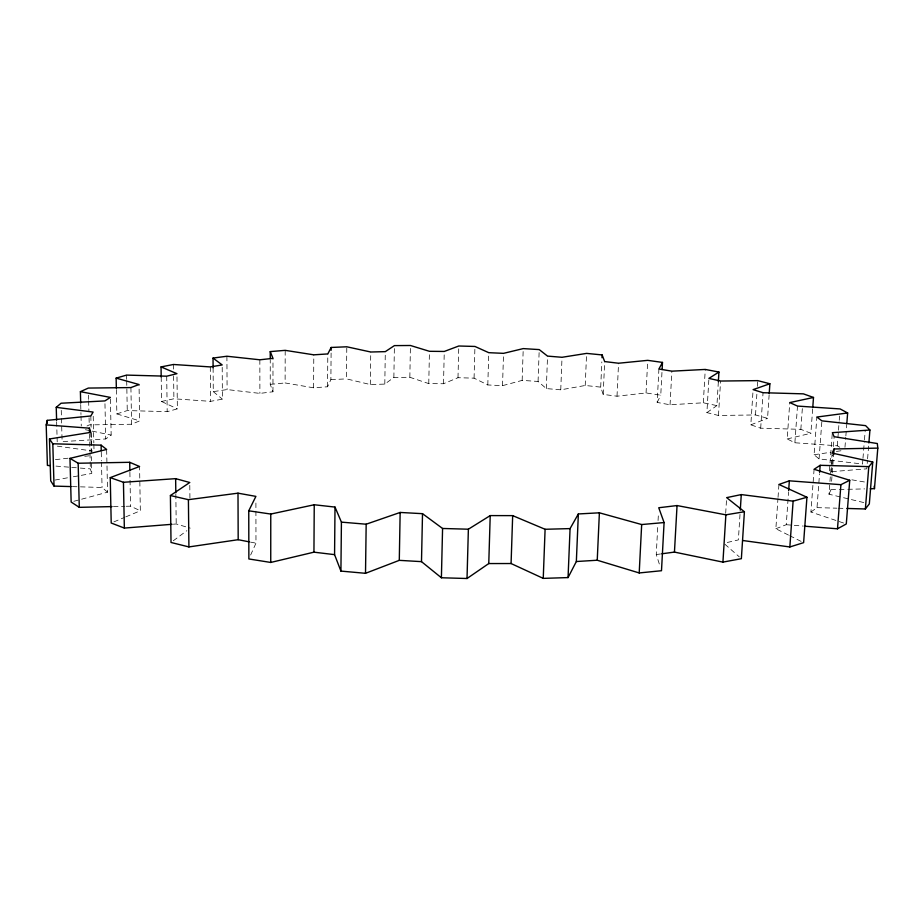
<?xml version="1.0" encoding="UTF-8"?>
<svg xmlns="http://www.w3.org/2000/svg" width="924" height="924" viewBox="0 0 924 924"><rect width="100%" height="100%" fill="white"/><g stroke="black" fill="none" stroke-linecap="round" stroke-linejoin="round"><path stroke-width="0.69" stroke-dasharray="4.62 3.46" d="M213.109 367.856L213.271 391.637L227.096 389.57L259.887 393.393L272.961 391.776L270.235 384.372L270.247 360.152M272.961 391.776L272.984 358.35M331.104 353.06L330.884 379.66L327.546 386.763L313.594 387.803L285.112 382.952L285.193 350.346M313.594 387.803L313.802 354.828M327.546 386.763L327.812 353.927M661.965 372.395L660.764 395.195L646.061 392.954L617.013 396.211L603.199 394.409L600.704 387.133L585.227 385.481L560.753 389.824L546.327 388.577L538.068 381.439L522.152 380.399L502.529 385.654L487.803 384.962L474.07 378.159L457.992 377.708L443.508 383.737L428.759 383.61L409.84 377.281L393.867 377.454L384.8 384.095L370.305 384.546L346.454 378.875L346.8 346.789M370.305 384.546L370.755 352.009M384.8 384.095L385.308 351.64M393.867 377.454L394.409 345.611M409.84 377.281L410.441 345.495M428.759 383.61L429.452 351.305M443.508 383.737L444.271 351.455M457.992 377.708L458.801 346.003M474.07 378.159L474.948 346.454M487.803 384.962L488.761 352.679M502.529 385.654L503.545 353.349M522.152 380.399L523.238 348.602M538.068 381.439L539.223 349.595M546.327 388.577L547.539 356.11M560.753 389.824L562.023 357.288M585.227 385.481L586.601 353.395M600.704 387.133L601.824 361.931M603.199 394.409L604.666 361.561M617.013 396.211L618.549 363.236M646.061 392.954L647.712 360.348M718.341 381.831L716.909 405.613L703.314 402.795L670.05 404.781L657.172 402.437L658.916 369.011M659.309 563.975L656.259 554.539L657.761 526.183M658.061 520.512L658.442 513.421M670.05 404.781L671.875 371.171M703.314 402.795L705.266 369.438M769.138 394.825L767.555 418.341L755.509 414.945L718.479 415.477L706.895 412.612L708.916 378.39M718.479 415.477L720.57 381.034M725.686 513.317L726.657 497.632M740.009 514.414L738.368 539.905L726.46 542.665M812.658 408.916L810.879 433.264L800.842 429.337L760.695 428.193L750.819 424.832L753.106 389.628M755.509 414.945L756.999 392.076M757.38 386.359L757.749 380.63M760.695 428.193L763.051 392.712M788.472 535.065L775.86 528.736L777.939 498.752M778.043 497.32L778.932 484.465M839.777 447.262L837.294 445.795L794.883 442.769L787.202 438.958L789.743 402.587M775.86 528.736L786.243 524.716L788.553 492.157M794.883 442.769L797.493 406.075M800.842 429.337L802.575 405.209M862.866 459.771L862.519 464.033L819.068 458.916L814.079 454.758L816.862 417.047M843.577 523.03L810.926 512.023L814.09 469.288M819.068 458.916L821.898 420.859M810.926 512.023L817.012 507.634L819.542 473.769M832.224 434.072L829.359 471.841L866.781 468.826L867.474 460.198M863.767 502.564L828.99 494.213L829.856 482.871M829.96 481.45L832.12 453.083M831.438 472.025L832.732 455.07M833.379 446.592L834.141 436.706M828.99 494.213L830.953 489.708L831.161 486.902M831.6 481.277L832.131 474.255M832.235 472.857L833.633 454.596M837.294 445.795L838.38 431.612M838.484 430.203L839.142 421.691M839.246 420.281L839.581 416.031M844.963 447.332L845.749 437.318M845.864 435.885L846.754 424.428M862.97 458.35L864.344 441.279M864.46 439.859L865.153 431.323M867.59 458.766L868.883 442.954M250.647 555.012L255.971 543.162L255.902 500.635M657.172 402.437L660.764 395.195M173.285 540.783L186.856 530.676M61.25 410.348L62.116 441.626L105.74 438.958L111.169 435.089L110.372 397.412M706.895 412.612L716.909 405.613M86.971 426.033L89.235 424.901L131.589 424.243L139.651 420.894L139.027 384.534M113.86 521.898L124.451 517.44M125.78 516.886L140.344 510.753L139.57 466.505M750.819 424.832L767.555 418.341M116.366 389.582L116.863 413.917L127.258 410.568L167.186 411.665L177.373 408.87L176.946 373.677M73.839 501.305L107.565 492.169L106.641 449.457M787.202 438.958L810.879 433.264M161.192 376.992L161.538 401.478L173.897 398.775L210.557 401.351L222.395 399.145L222.187 364.934M54.943 480.064L67.695 477.777M73.354 476.772L91.765 473.469L91.499 462.127M814.079 454.758L830.803 452.263M836.382 451.443L843.346 450.404M656.259 554.539L660.452 553.973M55.417 459.644L68.006 458.212M84.777 456.306L88.97 455.832M270.235 384.372L285.112 382.952M173.4 524.197L176.207 523.966L190.24 528.147M330.884 379.66L346.454 378.875M113.444 506.571L124.832 506.306M126.253 506.271L130.527 506.179L140.344 510.753M830.953 489.708L837.964 489.535M839.373 489.501L846.396 489.339M847.793 489.304L864.633 488.9M72.395 486.613L102.056 487.468L107.565 492.169M817.012 507.634L836.913 508.188M838.334 508.223L845.448 508.419M786.243 524.716L803.326 526.079M55.994 466.1L70.305 467.267M71.737 467.382L78.898 467.96M80.33 468.075L90.356 468.884L91.765 473.469M57.334 446.142L92.619 451.028M851.882 479.822L865.719 482.201M250.496 542.099L255.971 543.162M85.401 429.718L90.829 430.85M92.181 431.127L111.169 435.089M116.863 413.917L139.651 420.894M161.538 401.478L177.373 408.87M789.743 535.689L801.096 541.383M213.271 391.637L222.395 399.145M724.843 544.19L739.304 556.872M56.641 421.714L57.045 436.082M57.092 437.526L57.207 441.834M90.829 415.973L91.095 427.269M91.233 432.917L91.661 451.282M90.795 432.351L91.464 460.706M88.519 395.149L88.623 399.399M88.646 400.82L88.889 410.73M89.062 417.821L89.235 424.901M89.513 433.783L89.951 452.032M89.986 453.441L90.148 460.464M90.182 461.861L90.356 468.884M80.723 404.539L80.977 414.553M81.012 415.985L81.266 425.999M101.259 452.206L101.455 460.672M101.49 462.081L102.056 487.468M93.209 416.262L93.832 442.839M93.867 444.236L93.994 449.826M104.966 403.73L105.74 438.958M129.891 472.21L130.527 506.179M126.588 375.098L126.669 379.36M126.704 380.78L127.258 410.568M130.919 387.572L131.589 424.243M175.837 494.236L176.207 523.966M173.458 364.483L173.527 370.201M173.608 375.906L173.897 398.775M166.713 376.195L167.186 411.665M189.79 485.354L189.928 498.198M210.291 366.92L210.557 401.351M226.911 356.237L227.096 389.57M259.852 359.794L259.887 393.393"/><path stroke-width="1.39" d="M270.247 358.72L270.247 351.605L285.193 350.346L313.802 354.828L327.812 353.927L331.162 347.459L346.8 346.789L370.755 352.009L385.308 351.64L394.409 345.611L410.441 345.495L429.452 351.305L444.271 351.455L458.801 346.003L474.948 346.454L488.761 352.679L503.545 353.349L523.238 348.602L539.223 349.595L547.539 356.11L562.023 357.288L586.601 353.395L602.136 354.932L604.666 361.561L618.549 363.236L647.712 360.348L662.485 362.416L662.115 369.542M249.133 541.834L238.184 539.697L188.912 546.927L171.021 542.469L170.409 495.541L188.404 499.665L237.999 493.173L255.902 496.384L248.752 510.81L248.868 558.962L270.744 562.45L270.767 514.056L314.241 504.758L335.008 507.08L341.418 522.129L340.921 571.09L365.511 573.307L399.284 560.348L421.494 561.642L441.395 577.766L467.024 578.505L488.761 563.559L511.076 563.536L543.243 578.378L568.052 577.581L576.345 561.526L578.355 513.952L599.387 512.808L641.672 524.543L664.09 522.557L661.492 570.72L639.2 572.949L597.239 560.233L576.345 561.526M270.744 562.45L313.941 552.171L314.241 504.758M331.139 350.265L331.162 347.459M340.921 571.09L334.569 554.643L335.008 507.08M365.511 573.307L366.17 524.208L400.15 512.45L422.511 513.675L442.573 528.47L468.376 529.209L490.217 515.592L512.67 515.627L545.102 529.279L570.073 528.597L578.355 513.952M399.284 560.348L400.15 512.45M421.494 561.642L422.511 513.675M441.395 577.766L442.573 528.47M467.024 578.505L468.376 529.209M488.761 563.559L490.217 515.592M511.076 563.536L512.67 515.627M543.243 578.378L545.102 529.279M568.052 577.581L570.073 528.597M602.009 357.727L602.136 354.932M597.239 560.233L599.387 512.808M639.2 572.949L641.672 524.543M674.451 552.09L677.049 505.555L725.871 514.841L744.409 511.746L741.36 558.685L722.926 562.115L674.451 552.09L661.861 553.788M718.341 381.831L718.93 372.049L705.266 369.438L671.875 371.171L658.916 369.011L662.485 362.416M722.926 562.115L725.871 514.841M740.274 510.163L741.279 494.583L793.115 501.154L806.941 497.251L803.614 542.654L789.847 546.962L742.653 540.494M769.23 393.439L769.877 383.76L757.749 380.63L720.57 381.034L708.916 378.39L718.93 372.049M788.646 490.736L789.35 480.827L840.921 484.673L849.745 480.272L846.292 523.954L837.49 528.805L804.746 526.195M789.847 546.962L793.115 501.154M812.762 407.484L813.501 397.459L803.395 393.855L763.051 392.712L753.106 389.628L769.877 383.76M819.646 472.36L820.177 465.303L868.803 466.632L872.753 462.012L832.12 453.083L834.06 448.972L877.8 448.117L877.326 443.532L834.141 436.706L832.339 432.675L869.923 430.018L868.883 442.954M833.633 454.596L834.06 448.972M837.49 528.805L840.921 484.673M846.858 422.996L847.643 412.97L840.124 408.939L797.493 406.075L789.743 402.587L813.501 397.459M846.869 508.454L865.361 508.974L868.803 466.632M872.753 462.012L869.322 503.892L865.361 508.974M870.246 488.761L874.462 488.657L877.8 448.117M50.266 465.638L47.401 465.407L46.2 424.89L47.239 420.362L90.829 415.973L93.116 412.069L56.237 407.345L56.607 420.281M56.237 407.345L61.053 403.234L104.909 400.912L110.372 397.412L80.4 391.661L80.688 403.107M170.409 495.541L189.767 482.501L175.641 478.655L123.446 482.282L110.245 477.627L111.215 523.019L124.347 528.078L172.003 524.301M820.177 465.303L814.09 469.288L849.745 480.272M80.4 391.661L88.346 388.068L130.919 387.572L139.027 384.534L116.135 378.124L116.343 388.149M110.245 477.627L139.57 466.505L129.707 462.3L78.159 463.247L69.981 458.373L71.148 502.032L79.291 507.345L112.023 506.595M789.35 480.827L778.932 484.465L806.941 497.251M116.135 378.124L126.588 375.098L166.713 376.195L176.946 373.677L161.053 366.909L161.192 376.992M69.981 458.373L106.641 449.457L101.109 445.16L52.807 443.774L49.469 438.969L90.795 432.351L89.374 428.17L46.2 424.89M741.279 494.583L726.657 497.632L744.409 511.746M161.053 366.909L173.458 364.483L210.291 366.92L222.187 364.934L213.028 358.073L213.109 367.856M213.028 358.073L226.911 356.237L259.852 359.794L272.984 358.35L270.247 351.605M847.643 412.97L816.862 417.047L821.898 420.859L865.603 425.629L869.923 430.018M677.049 505.555L658.743 507.75L664.09 522.557M49.469 438.969L50.705 480.827L54.031 486.093L70.986 486.578M341.418 522.129L366.17 524.208M313.941 552.171L334.569 554.643M248.752 510.81L270.767 514.056M874.243 486.139L874.462 488.657M52.807 443.774L54.031 486.093M47.239 420.362L47.332 423.215M78.159 463.247L79.291 507.345M89.374 428.17L89.478 432.374M101.109 445.16L101.236 450.797M129.707 462.3L129.868 470.79M123.446 482.282L124.347 528.078M175.641 478.655L175.814 492.815M188.404 499.665L188.912 546.927M237.999 493.173L238.184 539.697"/></g></svg>
